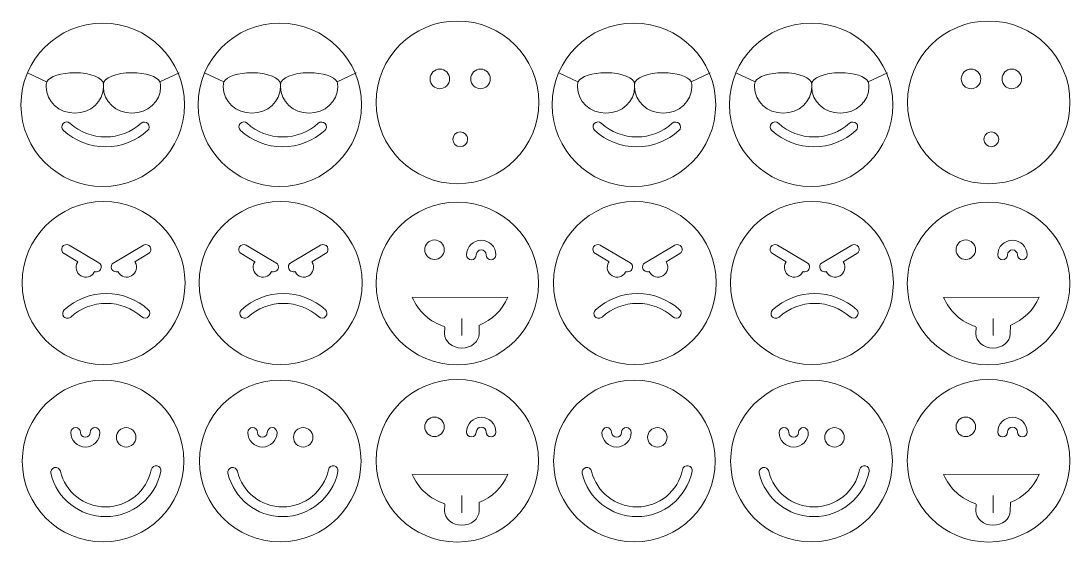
# Model space of a CAD drawing. Header units: inches. Extents: x 0.3 to 11, y -11 to -0.3.
# Drawn here: x 0.28 to 10.97, y -11 to -5.69 of the extents above; entities that cross this region are included whole.
import ezdxf

# ---------------------------------------------------------------- set-up
doc = ezdxf.new("R2010")
doc.units = ezdxf.units.IN
doc.header["$MEASUREMENT"] = 0
doc.layers.add('Layer 1', color=7, linetype='Continuous')
doc.layers.add('Layer 2', color=7, linetype='Continuous')

msp = doc.modelspace()

# ---------------------------------------------------------------- linework, layer by layer
at = {"layer": 'Layer 1', "lineweight": 0}
for points in [[(1.112, -5.713), (0.652, -5.713), (0.278, -6.086), (0.278, -6.546), (0.278, -7.006), (0.652, -7.38), (1.112, -7.38), (1.572, -7.38), (1.945, -7.006), (1.945, -6.546), (1.945, -6.086), (1.572, -5.713), (1.112, -5.713)], [(2.917, -5.713), (2.457, -5.713), (2.084, -6.086), (2.084, -6.546), (2.084, -7.006), (2.457, -7.38), (2.917, -7.38), (3.377, -7.38), (3.751, -7.006), (3.751, -6.546), (3.751, -6.086), (3.377, -5.713), (2.917, -5.713)], [(4.729, -5.692), (4.271, -5.692), (3.9, -6.063), (3.9, -6.521), (3.9, -6.979), (4.271, -7.35), (4.729, -7.35), (5.186, -7.35), (5.558, -6.979), (5.558, -6.521), (5.558, -6.063), (5.186, -5.692), (4.729, -5.692)], [(6.528, -5.713), (6.068, -5.713), (5.695, -6.086), (5.695, -6.546), (5.695, -7.006), (6.068, -7.38), (6.528, -7.38), (6.989, -7.38), (7.362, -7.006), (7.362, -6.546), (7.362, -6.086), (6.989, -5.713), (6.528, -5.713)], [(8.334, -5.713), (7.874, -5.713), (7.501, -6.086), (7.501, -6.546), (7.501, -7.006), (7.874, -7.38), (8.334, -7.38), (8.794, -7.38), (9.167, -7.006), (9.167, -6.546), (9.167, -6.086), (8.794, -5.713), (8.334, -5.713)], [(10.145, -5.692), (9.687, -5.692), (9.316, -6.063), (9.316, -6.521), (9.316, -6.979), (9.687, -7.35), (10.145, -7.35), (10.603, -7.35), (10.974, -6.979), (10.974, -6.521), (10.974, -6.063), (10.603, -5.692), (10.145, -5.692)], [(1.121, -7.532), (0.662, -7.532), (0.29, -7.904), (0.29, -8.362), (0.29, -8.821), (0.662, -9.193), (1.121, -9.193), (1.579, -9.193), (1.951, -8.821), (1.951, -8.362), (1.951, -7.904), (1.579, -7.532), (1.121, -7.532)], [(2.926, -7.532), (2.467, -7.532), (2.096, -7.904), (2.096, -8.362), (2.096, -8.821), (2.467, -9.193), (2.926, -9.193), (3.385, -9.193), (3.757, -8.821), (3.757, -8.362), (3.757, -7.904), (3.385, -7.532), (2.926, -7.532)], [(4.727, -7.539), (4.27, -7.539), (3.899, -7.91), (3.899, -8.368), (3.899, -8.825), (4.27, -9.196), (4.727, -9.196), (5.185, -9.196), (5.556, -8.825), (5.556, -8.368), (5.556, -7.91), (5.185, -7.539), (4.727, -7.539)], [(6.537, -7.532), (6.079, -7.532), (5.707, -7.904), (5.707, -8.362), (5.707, -8.821), (6.079, -9.193), (6.537, -9.193), (6.996, -9.193), (7.368, -8.821), (7.368, -8.362), (7.368, -7.904), (6.996, -7.532), (6.537, -7.532)], [(8.343, -7.532), (7.884, -7.532), (7.512, -7.904), (7.512, -8.362), (7.512, -8.821), (7.884, -9.193), (8.343, -9.193), (8.801, -9.193), (9.173, -8.821), (9.173, -8.362), (9.173, -7.904), (8.801, -7.532), (8.343, -7.532)], [(10.144, -7.539), (9.686, -7.539), (9.315, -7.91), (9.315, -8.368), (9.315, -8.825), (9.686, -9.196), (10.144, -9.196), (10.602, -9.196), (10.973, -8.825), (10.973, -8.368), (10.973, -7.91), (10.602, -7.539), (10.144, -7.539)], [(1.116, -9.353), (0.661, -9.353), (0.292, -9.722), (0.292, -10.177), (0.292, -10.632), (0.661, -11.001), (1.116, -11.001), (1.571, -11.001), (1.94, -10.632), (1.94, -10.177), (1.94, -9.722), (1.571, -9.353), (1.116, -9.353)], [(2.922, -9.353), (2.467, -9.353), (2.098, -9.722), (2.098, -10.177), (2.098, -10.632), (2.467, -11.001), (2.922, -11.001), (3.377, -11.001), (3.746, -10.632), (3.746, -10.177), (3.746, -9.722), (3.377, -9.353), (2.922, -9.353)], [(4.727, -9.345), (4.27, -9.345), (3.899, -9.716), (3.899, -10.173), (3.899, -10.631), (4.27, -11.002), (4.727, -11.002), (5.185, -11.002), (5.556, -10.631), (5.556, -10.173), (5.556, -9.716), (5.185, -9.345), (4.727, -9.345)], [(6.533, -9.353), (6.078, -9.353), (5.709, -9.722), (5.709, -10.177), (5.709, -10.632), (6.078, -11.001), (6.533, -11.001), (6.988, -11.001), (7.357, -10.632), (7.357, -10.177), (7.357, -9.722), (6.988, -9.353), (6.533, -9.353)], [(8.338, -9.353), (7.883, -9.353), (7.514, -9.722), (7.514, -10.177), (7.514, -10.632), (7.883, -11.001), (8.338, -11.001), (8.794, -11.001), (9.163, -10.632), (9.163, -10.177), (9.163, -9.722), (8.794, -9.353), (8.338, -9.353)], [(10.144, -9.345), (9.686, -9.345), (9.315, -9.716), (9.315, -10.173), (9.315, -10.631), (9.686, -11.002), (10.144, -11.002), (10.602, -11.002), (10.973, -10.631), (10.973, -10.173), (10.973, -9.716), (10.602, -9.345), (10.144, -9.345)]]:
    msp.add_open_spline(points, degree=3, knots=[0, 0, 0, 0, 1, 1, 1, 2, 2, 2, 3, 3, 3, 4, 4, 4, 4], dxfattribs=at)
at = {"layer": 'Layer 2', "lineweight": 0}
for points in [[(0.54, -6.313), (0.345, -6.219)], [(1.695, -6.313), (1.89, -6.219)], [(2.346, -6.313), (2.151, -6.219)], [(3.501, -6.313), (3.696, -6.219)], [(5.957, -6.313), (5.762, -6.219)], [(7.112, -6.313), (7.307, -6.219)], [(7.763, -6.313), (7.567, -6.219)], [(8.917, -6.313), (9.113, -6.219)], [(4.269, -8.51), (5.243, -8.506)], [(9.685, -8.51), (10.659, -8.506)], [(4.774, -8.898), (4.774, -8.723)], [(10.191, -8.898), (10.191, -8.723)], [(4.269, -10.315), (5.243, -10.312)], [(9.685, -10.315), (10.659, -10.312)], [(4.774, -10.703), (4.774, -10.529)], [(10.191, -10.703), (10.191, -10.529)]]:
    msp.add_lwpolyline(points, dxfattribs=at)
for points, knots in [([(4.549, -6.382), (4.494, -6.382), (4.449, -6.337), (4.449, -6.282), (4.449, -6.227), (4.494, -6.182), (4.549, -6.182), (4.604, -6.182), (4.648, -6.227), (4.648, -6.282), (4.648, -6.337), (4.604, -6.382), (4.549, -6.382)], [0, 0, 0, 0, 1, 1, 1, 2, 2, 2, 3, 3, 3, 4, 4, 4, 4]), ([(4.964, -6.382), (4.909, -6.382), (4.864, -6.337), (4.864, -6.282), (4.864, -6.227), (4.909, -6.182), (4.964, -6.182), (5.019, -6.182), (5.063, -6.227), (5.063, -6.282), (5.063, -6.337), (5.019, -6.382), (4.964, -6.382)], [0, 0, 0, 0, 1, 1, 1, 2, 2, 2, 3, 3, 3, 4, 4, 4, 4]), ([(9.965, -6.382), (9.91, -6.382), (9.866, -6.337), (9.866, -6.282), (9.866, -6.227), (9.91, -6.182), (9.965, -6.182), (10.021, -6.182), (10.065, -6.227), (10.065, -6.282), (10.065, -6.337), (10.021, -6.382), (9.965, -6.382)], [0, 0, 0, 0, 1, 1, 1, 2, 2, 2, 3, 3, 3, 4, 4, 4, 4]), ([(10.38, -6.382), (10.325, -6.382), (10.281, -6.337), (10.281, -6.282), (10.281, -6.227), (10.325, -6.182), (10.38, -6.182), (10.435, -6.182), (10.48, -6.227), (10.48, -6.282), (10.48, -6.337), (10.435, -6.382), (10.38, -6.382)], [0, 0, 0, 0, 1, 1, 1, 2, 2, 2, 3, 3, 3, 4, 4, 4, 4]), ([(1.119, -6.365), (1.119, -6.512), (0.988, -6.631), (0.827, -6.631), (0.666, -6.631), (0.535, -6.512), (0.535, -6.365), (0.535, -6.347), (0.537, -6.329), (0.541, -6.312), (0.541, -6.312), (0.542, -6.311), (0.542, -6.311), (0.571, -6.259), (0.688, -6.219), (0.827, -6.219), (0.988, -6.219), (1.119, -6.272), (1.119, -6.337), (1.119, -6.337), (1.119, -6.355), (1.119, -6.355), (1.119, -6.355), (1.119, -6.365), (1.119, -6.365)], [0, 0, 0, 0, 1, 1, 1, 2, 2, 2, 3, 3, 3, 4, 4, 4, 5, 5, 5, 6, 6, 6, 7, 7, 7, 8, 8, 8, 8]), ([(1.119, -6.365), (1.119, -6.512), (1.249, -6.631), (1.41, -6.631), (1.571, -6.631), (1.702, -6.512), (1.702, -6.365), (1.702, -6.347), (1.7, -6.329), (1.696, -6.312), (1.696, -6.312), (1.695, -6.311), (1.695, -6.311), (1.666, -6.259), (1.549, -6.219), (1.41, -6.219), (1.249, -6.219), (1.119, -6.272), (1.119, -6.337), (1.119, -6.337), (1.119, -6.355), (1.119, -6.355), (1.119, -6.355), (1.119, -6.365), (1.119, -6.365)], [0, 0, 0, 0, 1, 1, 1, 2, 2, 2, 3, 3, 3, 4, 4, 4, 5, 5, 5, 6, 6, 6, 7, 7, 7, 8, 8, 8, 8]), ([(2.924, -6.365), (2.924, -6.512), (2.793, -6.631), (2.632, -6.631), (2.471, -6.631), (2.341, -6.512), (2.341, -6.365), (2.341, -6.347), (2.343, -6.329), (2.346, -6.312), (2.346, -6.312), (2.348, -6.311), (2.348, -6.311), (2.377, -6.259), (2.493, -6.219), (2.632, -6.219), (2.793, -6.219), (2.924, -6.272), (2.924, -6.337), (2.924, -6.337), (2.924, -6.355), (2.924, -6.355), (2.924, -6.355), (2.924, -6.365), (2.924, -6.365)], [0, 0, 0, 0, 1, 1, 1, 2, 2, 2, 3, 3, 3, 4, 4, 4, 5, 5, 5, 6, 6, 6, 7, 7, 7, 8, 8, 8, 8]), ([(2.924, -6.365), (2.924, -6.512), (3.055, -6.631), (3.216, -6.631), (3.377, -6.631), (3.508, -6.512), (3.508, -6.365), (3.508, -6.347), (3.506, -6.329), (3.502, -6.312), (3.502, -6.312), (3.501, -6.311), (3.501, -6.311), (3.471, -6.259), (3.355, -6.219), (3.216, -6.219), (3.055, -6.219), (2.924, -6.272), (2.924, -6.337), (2.924, -6.337), (2.924, -6.355), (2.924, -6.355), (2.924, -6.355), (2.924, -6.365), (2.924, -6.365)], [0, 0, 0, 0, 1, 1, 1, 2, 2, 2, 3, 3, 3, 4, 4, 4, 5, 5, 5, 6, 6, 6, 7, 7, 7, 8, 8, 8, 8]), ([(6.535, -6.365), (6.535, -6.512), (6.405, -6.631), (6.243, -6.631), (6.082, -6.631), (5.952, -6.512), (5.952, -6.365), (5.952, -6.347), (5.954, -6.329), (5.957, -6.312), (5.957, -6.312), (5.959, -6.311), (5.959, -6.311), (5.988, -6.259), (6.104, -6.219), (6.243, -6.219), (6.405, -6.219), (6.535, -6.272), (6.535, -6.337), (6.535, -6.337), (6.535, -6.355), (6.535, -6.355), (6.535, -6.355), (6.535, -6.365), (6.535, -6.365)], [0, 0, 0, 0, 1, 1, 1, 2, 2, 2, 3, 3, 3, 4, 4, 4, 5, 5, 5, 6, 6, 6, 7, 7, 7, 8, 8, 8, 8]), ([(6.535, -6.365), (6.535, -6.512), (6.666, -6.631), (6.827, -6.631), (6.988, -6.631), (7.119, -6.512), (7.119, -6.365), (7.119, -6.347), (7.117, -6.329), (7.113, -6.312), (7.113, -6.312), (7.112, -6.311), (7.112, -6.311), (7.082, -6.259), (6.966, -6.219), (6.827, -6.219), (6.666, -6.219), (6.535, -6.272), (6.535, -6.337), (6.535, -6.337), (6.535, -6.355), (6.535, -6.355), (6.535, -6.355), (6.535, -6.365), (6.535, -6.365)], [0, 0, 0, 0, 1, 1, 1, 2, 2, 2, 3, 3, 3, 4, 4, 4, 5, 5, 5, 6, 6, 6, 7, 7, 7, 8, 8, 8, 8]), ([(8.341, -6.365), (8.341, -6.512), (8.21, -6.631), (8.049, -6.631), (7.888, -6.631), (7.757, -6.512), (7.757, -6.365), (7.757, -6.347), (7.759, -6.329), (7.763, -6.312), (7.763, -6.312), (7.764, -6.311), (7.764, -6.311), (7.793, -6.259), (7.91, -6.219), (8.049, -6.219), (8.21, -6.219), (8.341, -6.272), (8.341, -6.337), (8.341, -6.337), (8.341, -6.355), (8.341, -6.355), (8.341, -6.355), (8.341, -6.365), (8.341, -6.365)], [0, 0, 0, 0, 1, 1, 1, 2, 2, 2, 3, 3, 3, 4, 4, 4, 5, 5, 5, 6, 6, 6, 7, 7, 7, 8, 8, 8, 8]), ([(8.341, -6.365), (8.341, -6.512), (8.471, -6.631), (8.632, -6.631), (8.794, -6.631), (8.924, -6.512), (8.924, -6.365), (8.924, -6.347), (8.922, -6.329), (8.918, -6.312), (8.918, -6.312), (8.917, -6.311), (8.917, -6.311), (8.888, -6.259), (8.772, -6.219), (8.632, -6.219), (8.471, -6.219), (8.341, -6.272), (8.341, -6.337), (8.341, -6.337), (8.341, -6.355), (8.341, -6.355), (8.341, -6.355), (8.341, -6.365), (8.341, -6.365)], [0, 0, 0, 0, 1, 1, 1, 2, 2, 2, 3, 3, 3, 4, 4, 4, 5, 5, 5, 6, 6, 6, 7, 7, 7, 8, 8, 8, 8]), ([(1.57, -6.809), (1.452, -6.915), (1.3, -6.974), (1.141, -6.974), (0.982, -6.974), (0.829, -6.915), (0.711, -6.808), (0.691, -6.789), (0.689, -6.758), (0.708, -6.737), (0.726, -6.717), (0.758, -6.715), (0.778, -6.734), (0.878, -6.824), (1.007, -6.874), (1.141, -6.874), (1.275, -6.874), (1.403, -6.824), (1.503, -6.734), (1.523, -6.716), (1.555, -6.718), (1.573, -6.738), (1.592, -6.759), (1.59, -6.79), (1.57, -6.809)], [0, 0, 0, 0, 1, 1, 1, 2, 2, 2, 3, 3, 3, 4, 4, 4, 5, 5, 5, 6, 6, 6, 7, 7, 7, 8, 8, 8, 8]), ([(3.376, -6.809), (3.258, -6.915), (3.105, -6.974), (2.947, -6.974), (2.787, -6.974), (2.634, -6.915), (2.517, -6.808), (2.496, -6.789), (2.495, -6.758), (2.513, -6.737), (2.532, -6.717), (2.563, -6.715), (2.584, -6.734), (2.683, -6.824), (2.812, -6.874), (2.947, -6.874), (3.081, -6.874), (3.209, -6.824), (3.308, -6.734), (3.329, -6.716), (3.36, -6.718), (3.379, -6.738), (3.398, -6.759), (3.396, -6.79), (3.376, -6.809)], [0, 0, 0, 0, 1, 1, 1, 2, 2, 2, 3, 3, 3, 4, 4, 4, 5, 5, 5, 6, 6, 6, 7, 7, 7, 8, 8, 8, 8]), ([(6.987, -6.809), (6.869, -6.915), (6.716, -6.974), (6.558, -6.974), (6.398, -6.974), (6.246, -6.915), (6.128, -6.808), (6.107, -6.789), (6.106, -6.758), (6.124, -6.737), (6.143, -6.717), (6.175, -6.715), (6.195, -6.734), (6.294, -6.824), (6.423, -6.874), (6.558, -6.874), (6.692, -6.874), (6.82, -6.824), (6.919, -6.734), (6.94, -6.716), (6.972, -6.718), (6.99, -6.738), (7.009, -6.759), (7.007, -6.79), (6.987, -6.809)], [0, 0, 0, 0, 1, 1, 1, 2, 2, 2, 3, 3, 3, 4, 4, 4, 5, 5, 5, 6, 6, 6, 7, 7, 7, 8, 8, 8, 8]), ([(8.792, -6.809), (8.674, -6.915), (8.522, -6.974), (8.363, -6.974), (8.204, -6.974), (8.051, -6.915), (7.933, -6.808), (7.913, -6.789), (7.911, -6.758), (7.93, -6.737), (7.948, -6.717), (7.98, -6.715), (8.001, -6.734), (8.1, -6.824), (8.229, -6.874), (8.363, -6.874), (8.497, -6.874), (8.626, -6.824), (8.725, -6.734), (8.746, -6.716), (8.777, -6.718), (8.796, -6.738), (8.814, -6.759), (8.813, -6.79), (8.792, -6.809)], [0, 0, 0, 0, 1, 1, 1, 2, 2, 2, 3, 3, 3, 4, 4, 4, 5, 5, 5, 6, 6, 6, 7, 7, 7, 8, 8, 8, 8]), ([(4.756, -6.973), (4.715, -6.973), (4.681, -6.939), (4.681, -6.898), (4.681, -6.856), (4.715, -6.822), (4.756, -6.822), (4.798, -6.822), (4.832, -6.856), (4.832, -6.898), (4.832, -6.939), (4.798, -6.973), (4.756, -6.973)], [0, 0, 0, 0, 1, 1, 1, 2, 2, 2, 3, 3, 3, 4, 4, 4, 4]), ([(10.173, -6.973), (10.131, -6.973), (10.097, -6.939), (10.097, -6.898), (10.097, -6.856), (10.131, -6.822), (10.173, -6.822), (10.215, -6.822), (10.248, -6.856), (10.248, -6.898), (10.248, -6.939), (10.215, -6.973), (10.173, -6.973)], [0, 0, 0, 0, 1, 1, 1, 2, 2, 2, 3, 3, 3, 4, 4, 4, 4]), ([(0.7, -7.995), (0.714, -7.971), (0.745, -7.963), (0.769, -7.977), (0.769, -7.977), (1.072, -8.155), (1.072, -8.155), (1.096, -8.169), (1.104, -8.199), (1.09, -8.223), (1.081, -8.239), (1.064, -8.248), (1.047, -8.248), (1.041, -8.248), (1.035, -8.246), (1.03, -8.244), (1.028, -8.247), (1.028, -8.25), (1.026, -8.253), (0.998, -8.301), (0.937, -8.316), (0.889, -8.289), (0.842, -8.261), (0.826, -8.2), (0.854, -8.152), (0.855, -8.15), (0.857, -8.147), (0.859, -8.145), (0.859, -8.145), (0.718, -8.063), (0.718, -8.063), (0.694, -8.049), (0.686, -8.018), (0.7, -7.995)], [0, 0, 0, 0, 1, 1, 1, 2, 2, 2, 3, 3, 3, 4, 4, 4, 5, 5, 5, 6, 6, 6, 7, 7, 7, 8, 8, 8, 9, 9, 9, 10, 10, 10, 11, 11, 11, 11]), ([(1.578, -8.063), (1.578, -8.063), (1.438, -8.145), (1.438, -8.145), (1.44, -8.147), (1.442, -8.149), (1.443, -8.152), (1.471, -8.2), (1.455, -8.261), (1.407, -8.289), (1.36, -8.316), (1.299, -8.3), (1.271, -8.253), (1.269, -8.25), (1.268, -8.247), (1.267, -8.244), (1.261, -8.246), (1.255, -8.248), (1.249, -8.248), (1.232, -8.248), (1.216, -8.239), (1.206, -8.223), (1.192, -8.199), (1.2, -8.169), (1.224, -8.155), (1.224, -8.155), (1.528, -7.977), (1.528, -7.977), (1.552, -7.963), (1.582, -7.971), (1.596, -7.995), (1.61, -8.018), (1.602, -8.049), (1.578, -8.063)], [0, 0, 0, 0, 1, 1, 1, 2, 2, 2, 3, 3, 3, 4, 4, 4, 5, 5, 5, 6, 6, 6, 7, 7, 7, 8, 8, 8, 9, 9, 9, 10, 10, 10, 11, 11, 11, 11]), ([(2.506, -7.995), (2.52, -7.971), (2.55, -7.963), (2.574, -7.977), (2.574, -7.977), (2.878, -8.155), (2.878, -8.155), (2.902, -8.169), (2.91, -8.199), (2.896, -8.223), (2.886, -8.239), (2.87, -8.248), (2.853, -8.248), (2.847, -8.248), (2.841, -8.246), (2.835, -8.244), (2.834, -8.247), (2.833, -8.25), (2.831, -8.253), (2.804, -8.301), (2.742, -8.316), (2.695, -8.289), (2.647, -8.261), (2.631, -8.2), (2.659, -8.152), (2.661, -8.15), (2.663, -8.147), (2.664, -8.145), (2.664, -8.145), (2.524, -8.063), (2.524, -8.063), (2.5, -8.049), (2.492, -8.018), (2.506, -7.995)], [0, 0, 0, 0, 1, 1, 1, 2, 2, 2, 3, 3, 3, 4, 4, 4, 5, 5, 5, 6, 6, 6, 7, 7, 7, 8, 8, 8, 9, 9, 9, 10, 10, 10, 11, 11, 11, 11]), ([(3.384, -8.063), (3.384, -8.063), (3.244, -8.145), (3.244, -8.145), (3.245, -8.147), (3.247, -8.149), (3.249, -8.152), (3.276, -8.2), (3.26, -8.261), (3.213, -8.289), (3.165, -8.316), (3.104, -8.3), (3.076, -8.253), (3.075, -8.25), (3.074, -8.247), (3.072, -8.244), (3.067, -8.246), (3.061, -8.248), (3.055, -8.248), (3.038, -8.248), (3.021, -8.239), (3.012, -8.223), (2.998, -8.199), (3.006, -8.169), (3.03, -8.155), (3.03, -8.155), (3.333, -7.977), (3.333, -7.977), (3.357, -7.963), (3.388, -7.971), (3.402, -7.995), (3.416, -8.018), (3.408, -8.049), (3.384, -8.063)], [0, 0, 0, 0, 1, 1, 1, 2, 2, 2, 3, 3, 3, 4, 4, 4, 5, 5, 5, 6, 6, 6, 7, 7, 7, 8, 8, 8, 9, 9, 9, 10, 10, 10, 11, 11, 11, 11]), ([(4.495, -7.923), (4.55, -7.923), (4.594, -7.968), (4.594, -8.023), (4.594, -8.078), (4.55, -8.122), (4.495, -8.122), (4.44, -8.122), (4.395, -8.078), (4.395, -8.023), (4.395, -7.968), (4.44, -7.923), (4.495, -7.923)], [0, 0, 0, 0, 1, 1, 1, 2, 2, 2, 3, 3, 3, 4, 4, 4, 4]), ([(4.971, -7.926), (5.054, -7.926), (5.121, -7.993), (5.121, -8.075), (5.121, -8.103), (5.098, -8.125), (5.071, -8.125), (5.043, -8.125), (5.021, -8.103), (5.021, -8.075), (5.021, -8.048), (4.999, -8.025), (4.971, -8.025), (4.943, -8.025), (4.921, -8.048), (4.921, -8.075), (4.921, -8.103), (4.899, -8.125), (4.871, -8.125), (4.844, -8.125), (4.821, -8.103), (4.821, -8.075), (4.822, -7.993), (4.889, -7.926), (4.971, -7.926)], [0, 0, 0, 0, 1, 1, 1, 2, 2, 2, 3, 3, 3, 4, 4, 4, 5, 5, 5, 6, 6, 6, 7, 7, 7, 8, 8, 8, 8]), ([(6.117, -7.995), (6.131, -7.971), (6.162, -7.963), (6.185, -7.977), (6.185, -7.977), (6.489, -8.155), (6.489, -8.155), (6.513, -8.169), (6.521, -8.199), (6.507, -8.223), (6.498, -8.239), (6.481, -8.248), (6.464, -8.248), (6.458, -8.248), (6.452, -8.246), (6.447, -8.244), (6.445, -8.247), (6.444, -8.25), (6.443, -8.253), (6.415, -8.301), (6.354, -8.316), (6.306, -8.289), (6.258, -8.261), (6.242, -8.2), (6.27, -8.152), (6.272, -8.15), (6.274, -8.147), (6.275, -8.145), (6.275, -8.145), (6.135, -8.063), (6.135, -8.063), (6.111, -8.049), (6.103, -8.018), (6.117, -7.995)], [0, 0, 0, 0, 1, 1, 1, 2, 2, 2, 3, 3, 3, 4, 4, 4, 5, 5, 5, 6, 6, 6, 7, 7, 7, 8, 8, 8, 9, 9, 9, 10, 10, 10, 11, 11, 11, 11]), ([(6.995, -8.063), (6.995, -8.063), (6.855, -8.145), (6.855, -8.145), (6.856, -8.147), (6.858, -8.149), (6.86, -8.152), (6.887, -8.2), (6.872, -8.261), (6.824, -8.289), (6.776, -8.316), (6.715, -8.3), (6.687, -8.253), (6.686, -8.25), (6.685, -8.247), (6.683, -8.244), (6.678, -8.246), (6.672, -8.248), (6.666, -8.248), (6.649, -8.248), (6.632, -8.239), (6.623, -8.223), (6.609, -8.199), (6.617, -8.169), (6.641, -8.155), (6.641, -8.155), (6.945, -7.977), (6.945, -7.977), (6.968, -7.963), (6.999, -7.971), (7.013, -7.995), (7.027, -8.018), (7.019, -8.049), (6.995, -8.063)], [0, 0, 0, 0, 1, 1, 1, 2, 2, 2, 3, 3, 3, 4, 4, 4, 5, 5, 5, 6, 6, 6, 7, 7, 7, 8, 8, 8, 9, 9, 9, 10, 10, 10, 11, 11, 11, 11]), ([(7.923, -7.995), (7.937, -7.971), (7.967, -7.963), (7.991, -7.977), (7.991, -7.977), (8.295, -8.155), (8.295, -8.155), (8.318, -8.169), (8.326, -8.199), (8.312, -8.223), (8.303, -8.239), (8.286, -8.248), (8.269, -8.248), (8.264, -8.248), (8.258, -8.246), (8.252, -8.244), (8.251, -8.247), (8.25, -8.25), (8.248, -8.253), (8.22, -8.301), (8.159, -8.316), (8.111, -8.289), (8.064, -8.261), (8.048, -8.2), (8.076, -8.152), (8.077, -8.15), (8.079, -8.147), (8.081, -8.145), (8.081, -8.145), (7.94, -8.063), (7.94, -8.063), (7.917, -8.049), (7.909, -8.018), (7.923, -7.995)], [0, 0, 0, 0, 1, 1, 1, 2, 2, 2, 3, 3, 3, 4, 4, 4, 5, 5, 5, 6, 6, 6, 7, 7, 7, 8, 8, 8, 9, 9, 9, 10, 10, 10, 11, 11, 11, 11]), ([(8.801, -8.063), (8.801, -8.063), (8.66, -8.145), (8.66, -8.145), (8.662, -8.147), (8.664, -8.149), (8.665, -8.152), (8.693, -8.2), (8.677, -8.261), (8.63, -8.289), (8.582, -8.316), (8.521, -8.3), (8.493, -8.253), (8.491, -8.25), (8.49, -8.247), (8.489, -8.244), (8.483, -8.246), (8.478, -8.248), (8.472, -8.248), (8.454, -8.248), (8.438, -8.239), (8.429, -8.223), (8.415, -8.199), (8.423, -8.169), (8.446, -8.155), (8.446, -8.155), (8.75, -7.977), (8.75, -7.977), (8.774, -7.963), (8.804, -7.971), (8.818, -7.995), (8.832, -8.018), (8.824, -8.049), (8.801, -8.063)], [0, 0, 0, 0, 1, 1, 1, 2, 2, 2, 3, 3, 3, 4, 4, 4, 5, 5, 5, 6, 6, 6, 7, 7, 7, 8, 8, 8, 9, 9, 9, 10, 10, 10, 11, 11, 11, 11]), ([(9.911, -7.923), (9.966, -7.923), (10.011, -7.968), (10.011, -8.023), (10.011, -8.078), (9.966, -8.122), (9.911, -8.122), (9.856, -8.122), (9.812, -8.078), (9.812, -8.023), (9.812, -7.968), (9.856, -7.923), (9.911, -7.923)], [0, 0, 0, 0, 1, 1, 1, 2, 2, 2, 3, 3, 3, 4, 4, 4, 4]), ([(10.388, -7.926), (10.47, -7.926), (10.537, -7.993), (10.537, -8.075), (10.537, -8.103), (10.515, -8.125), (10.487, -8.125), (10.46, -8.125), (10.438, -8.103), (10.438, -8.075), (10.438, -8.048), (10.415, -8.025), (10.388, -8.025), (10.36, -8.025), (10.338, -8.048), (10.338, -8.075), (10.338, -8.103), (10.315, -8.125), (10.288, -8.125), (10.26, -8.125), (10.238, -8.103), (10.238, -8.075), (10.238, -7.993), (10.305, -7.926), (10.388, -7.926)], [0, 0, 0, 0, 1, 1, 1, 2, 2, 2, 3, 3, 3, 4, 4, 4, 5, 5, 5, 6, 6, 6, 7, 7, 7, 8, 8, 8, 8]), ([(1.58, -8.705), (1.561, -8.725), (1.53, -8.727), (1.509, -8.708), (1.41, -8.619), (1.282, -8.57), (1.149, -8.57), (1.015, -8.57), (0.886, -8.619), (0.787, -8.709), (0.778, -8.718), (0.766, -8.722), (0.754, -8.722), (0.74, -8.722), (0.727, -8.717), (0.717, -8.706), (0.698, -8.685), (0.7, -8.654), (0.72, -8.635), (0.838, -8.529), (0.99, -8.47), (1.149, -8.47), (1.307, -8.47), (1.459, -8.528), (1.576, -8.634), (1.597, -8.653), (1.598, -8.684), (1.58, -8.705)], [0, 0, 0, 0, 1, 1, 1, 2, 2, 2, 3, 3, 3, 4, 4, 4, 5, 5, 5, 6, 6, 6, 7, 7, 7, 8, 8, 8, 9, 9, 9, 9]), ([(3.385, -8.705), (3.367, -8.725), (3.335, -8.727), (3.315, -8.708), (3.216, -8.619), (3.088, -8.57), (2.954, -8.57), (2.82, -8.57), (2.692, -8.619), (2.593, -8.709), (2.583, -8.718), (2.571, -8.722), (2.559, -8.722), (2.546, -8.722), (2.532, -8.717), (2.522, -8.706), (2.504, -8.685), (2.505, -8.654), (2.526, -8.635), (2.643, -8.529), (2.795, -8.47), (2.954, -8.47), (3.113, -8.47), (3.264, -8.528), (3.382, -8.634), (3.402, -8.653), (3.404, -8.684), (3.385, -8.705)], [0, 0, 0, 0, 1, 1, 1, 2, 2, 2, 3, 3, 3, 4, 4, 4, 5, 5, 5, 6, 6, 6, 7, 7, 7, 8, 8, 8, 9, 9, 9, 9]), ([(6.997, -8.705), (6.978, -8.725), (6.947, -8.727), (6.926, -8.708), (6.827, -8.619), (6.699, -8.57), (6.565, -8.57), (6.431, -8.57), (6.303, -8.619), (6.204, -8.709), (6.194, -8.718), (6.182, -8.722), (6.17, -8.722), (6.157, -8.722), (6.143, -8.717), (6.133, -8.706), (6.115, -8.685), (6.116, -8.654), (6.137, -8.635), (6.254, -8.529), (6.407, -8.47), (6.565, -8.47), (6.724, -8.47), (6.876, -8.528), (6.993, -8.634), (7.013, -8.653), (7.015, -8.684), (6.997, -8.705)], [0, 0, 0, 0, 1, 1, 1, 2, 2, 2, 3, 3, 3, 4, 4, 4, 5, 5, 5, 6, 6, 6, 7, 7, 7, 8, 8, 8, 9, 9, 9, 9]), ([(8.802, -8.705), (8.784, -8.725), (8.752, -8.727), (8.732, -8.708), (8.633, -8.619), (8.504, -8.57), (8.371, -8.57), (8.237, -8.57), (8.109, -8.619), (8.009, -8.709), (8, -8.718), (7.988, -8.722), (7.976, -8.722), (7.962, -8.722), (7.949, -8.717), (7.939, -8.706), (7.92, -8.685), (7.922, -8.654), (7.942, -8.635), (8.06, -8.529), (8.212, -8.47), (8.371, -8.47), (8.529, -8.47), (8.681, -8.528), (8.799, -8.634), (8.819, -8.653), (8.821, -8.684), (8.802, -8.705)], [0, 0, 0, 0, 1, 1, 1, 2, 2, 2, 3, 3, 3, 4, 4, 4, 5, 5, 5, 6, 6, 6, 7, 7, 7, 8, 8, 8, 9, 9, 9, 9]), ([(4.95, -8.793), (4.95, -8.793), (4.949, -8.881), (4.949, -8.881), (4.948, -8.962), (4.869, -9.026), (4.772, -9.025), (4.675, -9.024), (4.597, -8.958), (4.598, -8.877), (4.598, -8.877), (4.599, -8.812), (4.599, -8.812)], [0, 0, 0, 0, 1, 1, 1, 2, 2, 2, 3, 3, 3, 4, 4, 4, 4]), ([(10.366, -8.793), (10.366, -8.793), (10.365, -8.881), (10.365, -8.881), (10.364, -8.962), (10.285, -9.026), (10.189, -9.025), (10.092, -9.024), (10.014, -8.958), (10.015, -8.877), (10.015, -8.877), (10.016, -8.812), (10.016, -8.812)], [0, 0, 0, 0, 1, 1, 1, 2, 2, 2, 3, 3, 3, 4, 4, 4, 4]), ([(4.495, -9.729), (4.55, -9.729), (4.594, -9.773), (4.594, -9.828), (4.594, -9.883), (4.55, -9.928), (4.495, -9.928), (4.44, -9.928), (4.395, -9.883), (4.395, -9.828), (4.395, -9.773), (4.44, -9.729), (4.495, -9.729)], [0, 0, 0, 0, 1, 1, 1, 2, 2, 2, 3, 3, 3, 4, 4, 4, 4]), ([(4.971, -9.731), (5.054, -9.731), (5.121, -9.798), (5.121, -9.881), (5.121, -9.908), (5.098, -9.931), (5.071, -9.931), (5.043, -9.931), (5.021, -9.908), (5.021, -9.881), (5.021, -9.853), (4.999, -9.831), (4.971, -9.831), (4.943, -9.831), (4.921, -9.853), (4.921, -9.881), (4.921, -9.908), (4.899, -9.931), (4.871, -9.931), (4.844, -9.931), (4.821, -9.908), (4.821, -9.881), (4.822, -9.798), (4.889, -9.731), (4.971, -9.731)], [0, 0, 0, 0, 1, 1, 1, 2, 2, 2, 3, 3, 3, 4, 4, 4, 5, 5, 5, 6, 6, 6, 7, 7, 7, 8, 8, 8, 8]), ([(9.911, -9.729), (9.966, -9.729), (10.011, -9.773), (10.011, -9.828), (10.011, -9.883), (9.966, -9.928), (9.911, -9.928), (9.856, -9.928), (9.812, -9.883), (9.812, -9.828), (9.812, -9.773), (9.856, -9.729), (9.911, -9.729)], [0, 0, 0, 0, 1, 1, 1, 2, 2, 2, 3, 3, 3, 4, 4, 4, 4]), ([(10.388, -9.731), (10.47, -9.731), (10.537, -9.798), (10.537, -9.881), (10.537, -9.908), (10.515, -9.931), (10.487, -9.931), (10.46, -9.931), (10.438, -9.908), (10.438, -9.881), (10.438, -9.853), (10.415, -9.831), (10.388, -9.831), (10.36, -9.831), (10.338, -9.853), (10.338, -9.881), (10.338, -9.908), (10.315, -9.931), (10.288, -9.931), (10.26, -9.931), (10.238, -9.908), (10.238, -9.881), (10.238, -9.798), (10.305, -9.731), (10.388, -9.731)], [0, 0, 0, 0, 1, 1, 1, 2, 2, 2, 3, 3, 3, 4, 4, 4, 5, 5, 5, 6, 6, 6, 7, 7, 7, 8, 8, 8, 8]), ([(0.835, -9.836), (0.863, -9.836), (0.885, -9.858), (0.885, -9.886), (0.885, -9.913), (0.907, -9.935), (0.935, -9.935), (0.962, -9.935), (0.984, -9.913), (0.984, -9.886), (0.984, -9.858), (1.006, -9.836), (1.034, -9.836), (1.061, -9.836), (1.083, -9.858), (1.083, -9.886), (1.083, -9.967), (1.017, -10.034), (0.935, -10.034), (0.853, -10.034), (0.786, -9.968), (0.786, -9.886), (0.786, -9.858), (0.808, -9.836), (0.835, -9.836)], [0, 0, 0, 0, 1, 1, 1, 2, 2, 2, 3, 3, 3, 4, 4, 4, 5, 5, 5, 6, 6, 6, 7, 7, 7, 8, 8, 8, 8]), ([(1.351, -9.836), (1.405, -9.836), (1.45, -9.88), (1.45, -9.935), (1.45, -9.99), (1.405, -10.034), (1.351, -10.034), (1.296, -10.034), (1.251, -9.99), (1.251, -9.935), (1.251, -9.88), (1.296, -9.836), (1.351, -9.836)], [0, 0, 0, 0, 1, 1, 1, 2, 2, 2, 3, 3, 3, 4, 4, 4, 4]), ([(2.641, -9.836), (2.668, -9.836), (2.69, -9.858), (2.69, -9.886), (2.69, -9.913), (2.713, -9.935), (2.74, -9.935), (2.768, -9.935), (2.79, -9.913), (2.79, -9.886), (2.79, -9.858), (2.812, -9.836), (2.839, -9.836), (2.867, -9.836), (2.889, -9.858), (2.889, -9.886), (2.889, -9.967), (2.822, -10.034), (2.74, -10.034), (2.658, -10.034), (2.591, -9.968), (2.591, -9.886), (2.591, -9.858), (2.614, -9.836), (2.641, -9.836)], [0, 0, 0, 0, 1, 1, 1, 2, 2, 2, 3, 3, 3, 4, 4, 4, 5, 5, 5, 6, 6, 6, 7, 7, 7, 8, 8, 8, 8]), ([(3.156, -9.836), (3.211, -9.836), (3.255, -9.88), (3.255, -9.935), (3.255, -9.99), (3.211, -10.034), (3.156, -10.034), (3.101, -10.034), (3.057, -9.99), (3.057, -9.935), (3.057, -9.88), (3.101, -9.836), (3.156, -9.836)], [0, 0, 0, 0, 1, 1, 1, 2, 2, 2, 3, 3, 3, 4, 4, 4, 4]), ([(6.252, -9.836), (6.279, -9.836), (6.301, -9.858), (6.301, -9.886), (6.301, -9.913), (6.324, -9.935), (6.351, -9.935), (6.379, -9.935), (6.401, -9.913), (6.401, -9.886), (6.401, -9.858), (6.423, -9.836), (6.45, -9.836), (6.478, -9.836), (6.5, -9.858), (6.5, -9.886), (6.5, -9.967), (6.433, -10.034), (6.351, -10.034), (6.269, -10.034), (6.202, -9.968), (6.202, -9.886), (6.202, -9.858), (6.225, -9.836), (6.252, -9.836)], [0, 0, 0, 0, 1, 1, 1, 2, 2, 2, 3, 3, 3, 4, 4, 4, 5, 5, 5, 6, 6, 6, 7, 7, 7, 8, 8, 8, 8]), ([(6.767, -9.836), (6.822, -9.836), (6.866, -9.88), (6.866, -9.935), (6.866, -9.99), (6.822, -10.034), (6.767, -10.034), (6.712, -10.034), (6.668, -9.99), (6.668, -9.935), (6.668, -9.88), (6.712, -9.836), (6.767, -9.836)], [0, 0, 0, 0, 1, 1, 1, 2, 2, 2, 3, 3, 3, 4, 4, 4, 4]), ([(8.058, -9.836), (8.085, -9.836), (8.107, -9.858), (8.107, -9.886), (8.107, -9.913), (8.129, -9.935), (8.157, -9.935), (8.184, -9.935), (8.207, -9.913), (8.207, -9.886), (8.207, -9.858), (8.229, -9.836), (8.256, -9.836), (8.283, -9.836), (8.306, -9.858), (8.306, -9.886), (8.306, -9.967), (8.239, -10.034), (8.157, -10.034), (8.075, -10.034), (8.008, -9.968), (8.008, -9.886), (8.008, -9.858), (8.03, -9.836), (8.058, -9.836)], [0, 0, 0, 0, 1, 1, 1, 2, 2, 2, 3, 3, 3, 4, 4, 4, 5, 5, 5, 6, 6, 6, 7, 7, 7, 8, 8, 8, 8]), ([(8.573, -9.836), (8.627, -9.836), (8.672, -9.88), (8.672, -9.935), (8.672, -9.99), (8.627, -10.034), (8.573, -10.034), (8.518, -10.034), (8.474, -9.99), (8.474, -9.935), (8.474, -9.88), (8.518, -9.836), (8.573, -9.836)], [0, 0, 0, 0, 1, 1, 1, 2, 2, 2, 3, 3, 3, 4, 4, 4, 4]), ([(1.704, -10.285), (1.65, -10.55), (1.413, -10.743), (1.142, -10.743), (0.875, -10.743), (0.645, -10.562), (0.583, -10.302), (0.577, -10.276), (0.594, -10.249), (0.62, -10.243), (0.647, -10.236), (0.673, -10.253), (0.68, -10.28), (0.731, -10.494), (0.921, -10.644), (1.142, -10.644), (1.367, -10.644), (1.562, -10.485), (1.607, -10.265), (1.613, -10.238), (1.639, -10.221), (1.666, -10.226), (1.692, -10.232), (1.71, -10.258), (1.704, -10.285)], [0, 0, 0, 0, 1, 1, 1, 2, 2, 2, 3, 3, 3, 4, 4, 4, 5, 5, 5, 6, 6, 6, 7, 7, 7, 8, 8, 8, 8]), ([(3.51, -10.285), (3.455, -10.55), (3.219, -10.743), (2.947, -10.743), (2.68, -10.743), (2.451, -10.562), (2.389, -10.302), (2.383, -10.276), (2.399, -10.249), (2.426, -10.243), (2.452, -10.236), (2.479, -10.253), (2.485, -10.28), (2.536, -10.494), (2.726, -10.644), (2.947, -10.644), (3.172, -10.644), (3.368, -10.485), (3.413, -10.265), (3.418, -10.238), (3.445, -10.221), (3.471, -10.226), (3.498, -10.232), (3.515, -10.258), (3.51, -10.285)], [0, 0, 0, 0, 1, 1, 1, 2, 2, 2, 3, 3, 3, 4, 4, 4, 5, 5, 5, 6, 6, 6, 7, 7, 7, 8, 8, 8, 8]), ([(7.121, -10.285), (7.067, -10.55), (6.83, -10.743), (6.559, -10.743), (6.291, -10.743), (6.062, -10.562), (6, -10.302), (5.994, -10.276), (6.01, -10.249), (6.037, -10.243), (6.063, -10.236), (6.09, -10.253), (6.096, -10.28), (6.147, -10.494), (6.338, -10.644), (6.559, -10.644), (6.783, -10.644), (6.979, -10.485), (7.024, -10.265), (7.029, -10.238), (7.056, -10.221), (7.082, -10.226), (7.109, -10.232), (7.126, -10.258), (7.121, -10.285)], [0, 0, 0, 0, 1, 1, 1, 2, 2, 2, 3, 3, 3, 4, 4, 4, 5, 5, 5, 6, 6, 6, 7, 7, 7, 8, 8, 8, 8]), ([(8.926, -10.285), (8.872, -10.55), (8.636, -10.743), (8.364, -10.743), (8.097, -10.743), (7.867, -10.562), (7.806, -10.302), (7.799, -10.276), (7.816, -10.249), (7.842, -10.243), (7.869, -10.236), (7.896, -10.253), (7.902, -10.28), (7.953, -10.494), (8.143, -10.644), (8.364, -10.644), (8.589, -10.644), (8.785, -10.485), (8.829, -10.265), (8.835, -10.238), (8.861, -10.221), (8.888, -10.226), (8.915, -10.232), (8.932, -10.258), (8.926, -10.285)], [0, 0, 0, 0, 1, 1, 1, 2, 2, 2, 3, 3, 3, 4, 4, 4, 5, 5, 5, 6, 6, 6, 7, 7, 7, 8, 8, 8, 8]), ([(4.95, -10.599), (4.95, -10.599), (4.949, -10.686), (4.949, -10.686), (4.948, -10.767), (4.869, -10.832), (4.772, -10.831), (4.675, -10.83), (4.597, -10.763), (4.598, -10.683), (4.598, -10.683), (4.599, -10.617), (4.599, -10.617)], [0, 0, 0, 0, 1, 1, 1, 2, 2, 2, 3, 3, 3, 4, 4, 4, 4]), ([(10.366, -10.599), (10.366, -10.599), (10.365, -10.686), (10.365, -10.686), (10.364, -10.767), (10.285, -10.832), (10.189, -10.831), (10.092, -10.83), (10.014, -10.763), (10.015, -10.683), (10.015, -10.683), (10.016, -10.617), (10.016, -10.617)], [0, 0, 0, 0, 1, 1, 1, 2, 2, 2, 3, 3, 3, 4, 4, 4, 4])]:
    msp.add_open_spline(points, degree=3, knots=knots, dxfattribs=at)
for points in [[(4.599, -8.807), (4.45, -8.761), (4.329, -8.651), (4.268, -8.509)], [(5.243, -8.506), (5.188, -8.638), (5.081, -8.742), (4.947, -8.794)], [(10.015, -8.807), (9.866, -8.761), (9.745, -8.651), (9.685, -8.509)], [(10.659, -8.506), (10.604, -8.638), (10.497, -8.742), (10.364, -8.794)], [(4.599, -10.612), (4.45, -10.566), (4.329, -10.456), (4.268, -10.314)], [(5.243, -10.312), (5.188, -10.443), (5.081, -10.548), (4.947, -10.6)], [(10.015, -10.612), (9.866, -10.566), (9.745, -10.456), (9.685, -10.314)], [(10.659, -10.312), (10.604, -10.443), (10.497, -10.548), (10.364, -10.6)]]:
    msp.add_open_spline(points, degree=3, dxfattribs=at)

doc.saveas('drawing.dxf')
